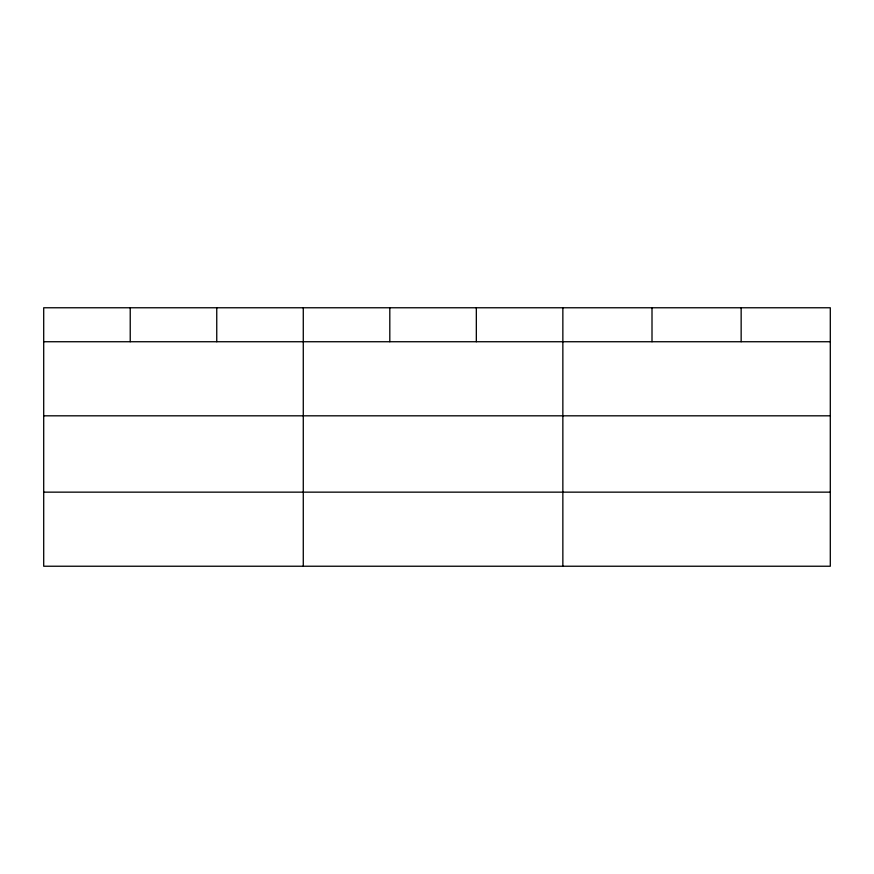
<?xml version="1.0" encoding="UTF-8"?>
<svg xmlns="http://www.w3.org/2000/svg" width="874" height="874" viewBox="0 0 874 874"><rect width="100%" height="100%" fill="white"/><g stroke="black" fill="none" stroke-linecap="round" stroke-linejoin="round"><path stroke-width="1.31" d="M830.3 415.816L830.3 307.768L43.7 307.768L43.7 566.232L830.3 566.232L830.3 415.816L43.7 415.816M43.7 341.734L830.3 341.734M43.7 492.149L830.3 492.149M741.152 307.768L741.152 341.734M652.004 307.768L652.004 341.734M562.856 307.768L562.856 566.232M476.33 307.768L476.33 341.734M389.804 307.768L389.804 341.734M303.278 307.768L303.278 566.232M216.752 307.768L216.752 341.734M130.226 307.768L130.226 341.734"/></g></svg>
